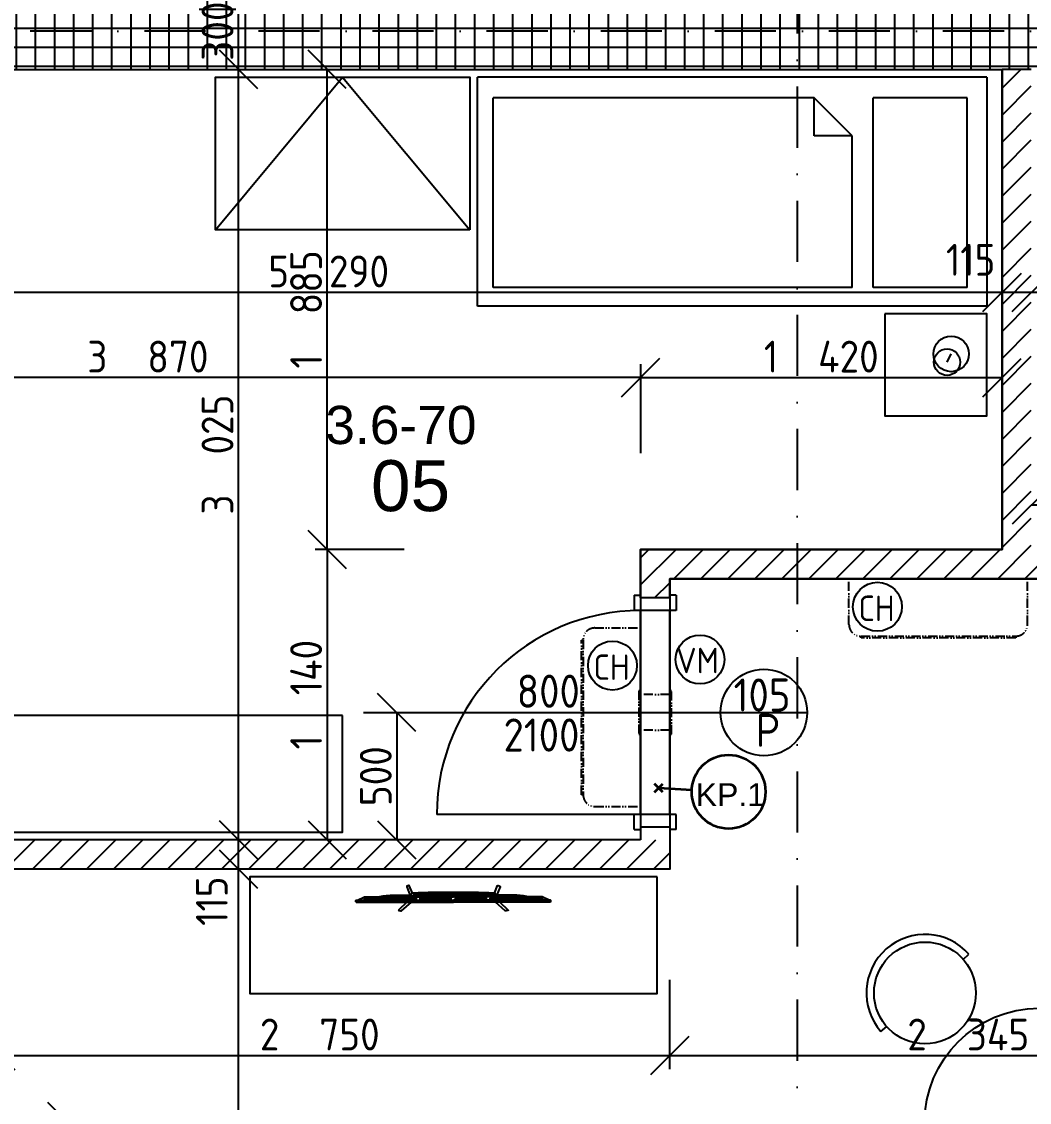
# Model space of a CAD drawing. Extents: x 4511820 to 5180432, y -1526536 to -944957.
# Drawn here: x 5144421 to 5148380, y -1134240 to -1129997 of the extents above; entities that cross this region are included whole.
import ezdxf

# ---------------------------------------------------------------- set-up
doc = ezdxf.new("R2010")
doc.units = 0
doc.header["$MEASUREMENT"] = 0
for name, pattern in [('ACAD_ISO03W100', [30, 12, -18]), ('ACAD_ISO12W100', [22, 12, -3, 0.5, -3, 0.5, -3]), ('BODKOCIARKOVANA_3', [5.6, 3, -1.3, 0, -1.3])]:
    doc.linetypes.add(name, pattern=pattern)
doc.layers.get('0').update_dxf_attribs({"linetype": 'CONTINUOUS'})
doc.layers.get('Defpoints').update_dxf_attribs({"color": 61, "linetype": 'CONTINUOUS'})
for name, color, linetype in [('DVERE', 45, 'CONTINUOUS'), ('KÓTY', 4, 'CONTINUOUS'), ('MÚRY', 1, 'CONTINUOUS'), ('OKNÁ', 143, 'CONTINUOUS'), ('osi', 253, 'CONTINUOUS'), ('Plochy', 41, 'CONTINUOUS'), ('POPIS', 7, 'CONTINUOUS'), ('TENKÁ', 7, 'CONTINUOUS'), ('ZARIADENIE', 47, 'CONTINUOUS'), ('ZZ-chladenie', 133, 'CONTINUOUS'), ('zz-vetr', 52, 'CONTINUOUS'), ('ŠRAFY', 82, 'CONTINUOUS')]:
    doc.layers.add(name, color=color, linetype=linetype)
doc.layers.add('preklady', color=74, linetype='CONTINUOUS', lineweight=35)
doc.styles.add('ARIAL', font='arial.ttf')
doc.styles.add('STYLE1', font='isocp.shx')
doc.dimstyles.new('STANDARD-50', dxfattribs={"dimtxt": 125, "dimasz": 150, "dimexe": 10, "dimexo": 200, "dimgap": 20, "dimtad": 1, "dimdsep": 46, "dimlunit": 6, "dimtxsty": 'STYLE1', "dimblk1": 'OBLIQUE', "dimblk2": 'OBLIQUE', "dimsah": 1, "dimcen": 2.5, "dimse1": 1, "dimse2": 1, "dimadec": 0, "dimazin": 0, "dimtfac": 1, "dimtmove": 1, "dimatfit": 3, "dimldrblk": 'OBLIQUE', "dimfxl": 1, "dimtolj": 1, "dimtzin": 0, "dimarcsym": 0})
pattern_1 = [(45, (515270.5, 303822), (-53.0330086, 53.0330086), [])]

# ---------------------------------------------------------------- blocks, each defined once
blk = doc.blocks.new('Tv06_top_cad-block.com')
at = {"color": 0}
for points in [[(-161.1, -3.4), (-173.3, 26.2, 0.359324), (-175.3, 27.3, 0.097501), (-182.8, 24.2, 0.350578), (-183.5, 22.1), (-171.1, -10.4)], [(161.1, -3.4), (173.3, 26.2, -0.359324), (175.3, 27.3, -0.097501), (182.8, 24.2, -0.350578), (183.5, 22.1), (171.1, -10.4)], [(-381.9, -38.8, -0.13121), (-383.2, -32.7, -0.169032), (-383, -32.3), (-381.8, -31.1, -0.205713), (-381.3, -30.9), (-378.5, -30.9, 0.118206), (-376.2, -30.4), (-351.4, -18.4, -0.105648), (-345.8, -17), (0, -17)], [(-339.3, -21.2), (-339.3, -21.2, 0.099639), (-344.3, -22.2), (-349.2, -24.6, 0.215889), (-350.7, -26.3, 0.476075), (-349.4, -28, 0.244765)], [(-295.5, -17), (-282, -15, -0.02037), (-255.8, -12, -0.012056), (-227.2, -10.7), (-169.3, -10.7)], [(-182.5, -38.8), (-214.4, -69.1, 0.250582), (-215, -71, 0.266718), (-214.3, -71.9, 0.084688)], [(-214.3, -71.9), (-207.3, -73.1, 0.211205), (-203.3, -72.1), (-165.2, -38.8)], [(-181.8, -17), (-178.5, -14, -0.213415), (-177.3, -13.6), (0, -13.6)], [(-172.1, -13.6, -0.072098), (-159.2, -3, -0.121861), (-158.4, -2.8)], [(-170.1, -10.6, -0.053076), (-160.2, -2.9), (-158.4, -2.8)], [(-147.6, -13.6), (-147.6, -7.5, -0.414214), (-147.4, -7.3), (-146.5, -7.3, -0.414214), (-146.3, -7.5), (-146.3, -13.6)], [(-146.8, -28, 0.414214), (-145, -26.2), (-145, -23, 0.414214), (-146.8, -21.2)], [(-143.9, -13.6), (-143.9, -7.5, -0.414214), (-143.7, -7.3), (-142.7, -7.3, -0.414214), (-142.6, -7.5), (-142.6, -13.6)], [(-140.2, -13.6), (-140.2, -7.5, -0.414214), (-140, -7.3), (-139, -7.3, -0.414214), (-138.8, -7.5), (-138.8, -13.6)], [(-136.4, -13.6), (-136.4, -7.5, -0.414214), (-136.3, -7.3), (-135.3, -7.3, -0.414214), (-135.1, -7.5), (-135.1, -13.6)], [(-132.7, -13.6), (-132.7, -7.5, -0.414214), (-132.5, -7.3), (-131.6, -7.3, -0.414214), (-131.4, -7.5), (-131.4, -13.6)], [(-128.8, -28, -0.414214), (-130.6, -26.2), (-130.6, -23, -0.414214), (-128.8, -21.2)], [(-129, -13.6), (-129, -7.5, -0.414214), (-128.8, -7.3), (-127.9, -7.3, -0.414214), (-127.7, -7.5), (-127.7, -13.6)], [(-125.3, -13.6), (-125.3, -7.5, -0.414214), (-125.1, -7.3), (-124.1, -7.3, -0.414214), (-124, -7.5), (-124, -13.6)], [(-121.6, -13.6), (-121.6, -7.5, -0.414214), (-121.4, -7.3), (-120.4, -7.3, -0.414214), (-120.2, -7.5), (-120.2, -13.6)], [(-117.8, -13.6), (-117.8, -7.5, -0.414214), (-117.7, -7.3), (-116.7, -7.3, -0.414214), (-116.5, -7.5), (-116.5, -13.6)], [(-114.1, -13.6), (-114.1, -7.5, -0.414214), (-113.9, -7.3), (-113, -7.3, -0.414214), (-112.8, -7.5), (-112.8, -13.6)], [(-110.4, -13.6), (-110.4, -7.5, -0.414214), (-110.2, -7.3), (-109.3, -7.3, -0.414214), (-109.1, -7.5), (-109.1, -13.6)], [(-106.7, -13.6), (-106.7, -7.5, -0.414214), (-106.5, -7.3), (-105.5, -7.3, -0.414214), (-105.4, -7.5), (-105.4, -13.6)], [(-103, -13.6), (-103, -7.5, -0.414214), (-102.8, -7.3), (-101.8, -7.3, -0.414214), (-101.6, -7.5), (-101.6, -13.6)], [(-99.2, -13.6), (-99.2, -7.5, -0.414214), (-99.1, -7.3), (-98.1, -7.3, -0.414214), (-97.9, -7.5), (-97.9, -13.6)], [(-95.5, -13.6), (-95.5, -7.5, -0.414214), (-95.3, -7.3), (-94.4, -7.3, -0.414214), (-94.2, -7.5), (-94.2, -13.6)], [(-91.8, -13.6), (-91.8, -7.5, -0.414214), (-91.6, -7.3), (-90.7, -7.3, -0.414214), (-90.5, -7.5), (-90.5, -13.6)], [(-88.1, -13.6), (-88.1, -7.5, -0.414214), (-87.9, -7.3), (-86.9, -7.3, -0.414214), (-86.8, -7.5), (-86.8, -13.6)], [(-84.4, -13.6), (-84.4, -7.5, -0.414214), (-84.2, -7.3), (-83.2, -7.3, -0.414214), (-83, -7.5), (-83, -13.6)], [(-80.6, -13.6), (-80.6, -7.5, -0.414214), (-80.5, -7.3), (-79.5, -7.3, -0.414214), (-79.3, -7.5), (-79.3, -13.6)], [(-76.9, -13.6), (-76.9, -7.5, -0.414214), (-76.7, -7.3), (-75.8, -7.3, -0.414214), (-75.6, -7.5), (-75.6, -13.6)], [(-73.2, -13.6), (-73.2, -7.5, -0.414214), (-73, -7.3), (-72.1, -7.3, -0.414214), (-71.9, -7.5), (-71.9, -13.6)], [(-69.5, -13.6), (-69.5, -7.5, -0.414214), (-69.3, -7.3), (-68.3, -7.3, -0.414214), (-68.2, -7.5), (-68.2, -13.6)], [(-65.8, -13.6), (-65.8, -7.5, -0.414214), (-65.6, -7.3), (-64.6, -7.3, -0.414214), (-64.4, -7.5), (-64.4, -13.6)], [(-62, -13.6), (-62, -7.5, -0.414214), (-61.9, -7.3), (-60.9, -7.3, -0.414214), (-60.7, -7.5), (-60.7, -13.6)], [(-58.3, -13.6), (-58.3, -7.5, -0.414214), (-58.1, -7.3), (-57.2, -7.3, -0.414214), (-57, -7.5), (-57, -13.6)], [(-54.6, -13.6), (-54.6, -7.5, -0.414214), (-54.4, -7.3), (-53.5, -7.3, -0.414214), (-53.3, -7.5), (-53.3, -13.6)], [(-50.9, -13.6), (-50.9, -7.5, -0.414214), (-50.7, -7.3), (-49.7, -7.3, -0.414214), (-49.6, -7.5), (-49.6, -13.6)], [(-47.2, -13.6), (-47.2, -7.5, -0.414214), (-47, -7.3), (-46, -7.3, -0.414214), (-45.8, -7.5), (-45.8, -13.6)], [(-43.4, -13.6), (-43.4, -7.5, -0.414214), (-43.3, -7.3), (-42.3, -7.3, -0.414214), (-42.1, -7.5), (-42.1, -13.6)], [(-39.7, -13.6), (-39.7, -7.5, -0.414214), (-39.5, -7.3), (-38.6, -7.3, -0.414214), (-38.4, -7.5), (-38.4, -13.6)], [(-36, -13.6), (-36, -7.5, -0.414214), (-35.8, -7.3), (-34.9, -7.3, -0.414214), (-34.7, -7.5), (-34.7, -13.6)], [(-32.3, -13.6), (-32.3, -7.5, -0.414214), (-32.1, -7.3), (-31.1, -7.3, -0.414214), (-31, -7.5), (-31, -13.6)], [(-28.6, -13.6), (-28.6, -7.5, -0.414214), (-28.4, -7.3), (-27.4, -7.3, -0.414214), (-27.2, -7.5), (-27.2, -13.6)], [(-24.8, -13.6), (-24.8, -7.5, -0.414214), (-24.7, -7.3), (-23.7, -7.3, -0.414214), (-23.5, -7.5), (-23.5, -13.6)], [(-21.1, -13.6), (-21.1, -7.5, -0.414214), (-20.9, -7.3), (-20, -7.3, -0.414214), (-19.8, -7.5), (-19.8, -13.6)], [(-17.4, -13.6), (-17.4, -7.5, -0.414214), (-17.2, -7.3), (-16.3, -7.3, -0.414214), (-16.1, -7.5), (-16.1, -13.6)], [(-13.7, -13.6), (-13.7, -7.5, -0.414214), (-13.5, -7.3), (-12.5, -7.3, -0.414214), (-12.4, -7.5), (-12.4, -13.6)], [(-10, -13.6), (-10, -7.5, -0.414214), (-9.8, -7.3), (-8.8, -7.3, -0.414214), (-8.6, -7.5), (-8.6, -13.6)], [(-10, -28, 0.414214), (-8.2, -26.2), (-8.2, -23, 0.414214), (-10, -21.2)], [(-6.2, -13.6), (-6.2, -7.5, -0.414214), (-6.1, -7.3), (-5.1, -7.3, -0.414214), (-4.9, -7.5), (-4.9, -13.6)], [(-2.5, -13.6), (-2.5, -7.5, -0.414214), (-2.3, -7.3), (-1.4, -7.3, -0.414214), (-1.2, -7.5), (-1.2, -13.6)], [(181.8, -17), (178.5, -14, 0.213415), (177.3, -13.6), (0, -13.6)], [(381.9, -38.8, 0.13121), (383.2, -32.7, 0.169032), (383, -32.3), (381.8, -31.1, 0.205713), (381.3, -30.9), (378.5, -30.9, -0.118206), (376.2, -30.4), (351.4, -18.4, 0.105648), (345.8, -17), (0, -17)], [(2.5, -13.6), (2.5, -7.5, 0.414214), (2.3, -7.3), (1.4, -7.3, 0.414214), (1.2, -7.5), (1.2, -13.6)], [(6.2, -13.6), (6.2, -7.5, 0.414214), (6.1, -7.3), (5.1, -7.3, 0.414214), (4.9, -7.5), (4.9, -13.6)], [(10, -28, -0.414214), (8.2, -26.2), (8.2, -23, -0.414214), (10, -21.2)], [(10, -13.6), (10, -7.5, 0.414214), (9.8, -7.3), (8.8, -7.3, 0.414214), (8.6, -7.5), (8.6, -13.6)], [(13.7, -13.6), (13.7, -7.5, 0.414214), (13.5, -7.3), (12.5, -7.3, 0.414214), (12.4, -7.5), (12.4, -13.6)], [(17.4, -13.6), (17.4, -7.5, 0.414214), (17.2, -7.3), (16.3, -7.3, 0.414214), (16.1, -7.5), (16.1, -13.6)], [(21.1, -13.6), (21.1, -7.5, 0.414214), (20.9, -7.3), (20, -7.3, 0.414214), (19.8, -7.5), (19.8, -13.6)], [(24.8, -13.6), (24.8, -7.5, 0.414214), (24.7, -7.3), (23.7, -7.3, 0.414214), (23.5, -7.5), (23.5, -13.6)], [(28.6, -13.6), (28.6, -7.5, 0.414214), (28.4, -7.3), (27.4, -7.3, 0.414214), (27.2, -7.5), (27.2, -13.6)], [(32.3, -13.6), (32.3, -7.5, 0.414214), (32.1, -7.3), (31.1, -7.3, 0.414214), (31, -7.5), (31, -13.6)], [(36, -13.6), (36, -7.5, 0.414214), (35.8, -7.3), (34.9, -7.3, 0.414214), (34.7, -7.5), (34.7, -13.6)], [(39.7, -13.6), (39.7, -7.5, 0.414214), (39.5, -7.3), (38.6, -7.3, 0.414214), (38.4, -7.5), (38.4, -13.6)], [(43.4, -13.6), (43.4, -7.5, 0.414214), (43.3, -7.3), (42.3, -7.3, 0.414214), (42.1, -7.5), (42.1, -13.6)], [(47.2, -13.6), (47.2, -7.5, 0.414214), (47, -7.3), (46, -7.3, 0.414214), (45.8, -7.5), (45.8, -13.6)], [(50.9, -13.6), (50.9, -7.5, 0.414214), (50.7, -7.3), (49.7, -7.3, 0.414214), (49.6, -7.5), (49.6, -13.6)], [(54.6, -13.6), (54.6, -7.5, 0.414214), (54.4, -7.3), (53.5, -7.3, 0.414214), (53.3, -7.5), (53.3, -13.6)], [(58.3, -13.6), (58.3, -7.5, 0.414214), (58.1, -7.3), (57.2, -7.3, 0.414214), (57, -7.5), (57, -13.6)], [(62, -13.6), (62, -7.5, 0.414214), (61.9, -7.3), (60.9, -7.3, 0.414214), (60.7, -7.5), (60.7, -13.6)], [(65.8, -13.6), (65.8, -7.5, 0.414214), (65.6, -7.3), (64.6, -7.3, 0.414214), (64.4, -7.5), (64.4, -13.6)], [(69.5, -13.6), (69.5, -7.5, 0.414214), (69.3, -7.3), (68.3, -7.3, 0.414214), (68.2, -7.5), (68.2, -13.6)], [(73.2, -13.6), (73.2, -7.5, 0.414214), (73, -7.3), (72.1, -7.3, 0.414214), (71.9, -7.5), (71.9, -13.6)], [(76.9, -13.6), (76.9, -7.5, 0.414214), (76.7, -7.3), (75.8, -7.3, 0.414214), (75.6, -7.5), (75.6, -13.6)], [(80.6, -13.6), (80.6, -7.5, 0.414214), (80.5, -7.3), (79.5, -7.3, 0.414214), (79.3, -7.5), (79.3, -13.6)], [(84.4, -13.6), (84.4, -7.5, 0.414214), (84.2, -7.3), (83.2, -7.3, 0.414214), (83, -7.5), (83, -13.6)], [(88.1, -13.6), (88.1, -7.5, 0.414214), (87.9, -7.3), (86.9, -7.3, 0.414214), (86.8, -7.5), (86.8, -13.6)], [(91.8, -13.6), (91.8, -7.5, 0.414214), (91.6, -7.3), (90.7, -7.3, 0.414214), (90.5, -7.5), (90.5, -13.6)], [(95.5, -13.6), (95.5, -7.5, 0.414214), (95.3, -7.3), (94.4, -7.3, 0.414214), (94.2, -7.5), (94.2, -13.6)], [(99.2, -13.6), (99.2, -7.5, 0.414214), (99.1, -7.3), (98.1, -7.3, 0.414214), (97.9, -7.5), (97.9, -13.6)], [(103, -13.6), (103, -7.5, 0.414214), (102.8, -7.3), (101.8, -7.3, 0.414214), (101.6, -7.5), (101.6, -13.6)], [(106.7, -13.6), (106.7, -7.5, 0.414214), (106.5, -7.3), (105.5, -7.3, 0.414214), (105.4, -7.5), (105.4, -13.6)], [(110.4, -13.6), (110.4, -7.5, 0.414214), (110.2, -7.3), (109.3, -7.3, 0.414214), (109.1, -7.5), (109.1, -13.6)], [(114.1, -13.6), (114.1, -7.5, 0.414214), (113.9, -7.3), (113, -7.3, 0.414214), (112.8, -7.5), (112.8, -13.6)], [(117.8, -13.6), (117.8, -7.5, 0.414214), (117.7, -7.3), (116.7, -7.3, 0.414214), (116.5, -7.5), (116.5, -13.6)], [(121.6, -13.6), (121.6, -7.5, 0.414214), (121.4, -7.3), (120.4, -7.3, 0.414214), (120.2, -7.5), (120.2, -13.6)], [(125.3, -13.6), (125.3, -7.5, 0.414214), (125.1, -7.3), (124.1, -7.3, 0.414214), (124, -7.5), (124, -13.6)], [(129, -13.6), (129, -7.5, 0.414214), (128.8, -7.3), (127.9, -7.3, 0.414214), (127.7, -7.5), (127.7, -13.6)], [(128.8, -28, 0.414214), (130.6, -26.2), (130.6, -23, 0.414214), (128.8, -21.2)], [(132.7, -13.6), (132.7, -7.5, 0.414214), (132.5, -7.3), (131.6, -7.3, 0.414214), (131.4, -7.5), (131.4, -13.6)], [(136.4, -13.6), (136.4, -7.5, 0.414214), (136.3, -7.3), (135.3, -7.3, 0.414214), (135.1, -7.5), (135.1, -13.6)], [(140.2, -13.6), (140.2, -7.5, 0.414214), (140, -7.3), (139, -7.3, 0.414214), (138.8, -7.5), (138.8, -13.6)], [(143.9, -13.6), (143.9, -7.5, 0.414214), (143.7, -7.3), (142.7, -7.3, 0.414214), (142.6, -7.5), (142.6, -13.6)], [(146.8, -28, -0.414214), (145, -26.2), (145, -23, -0.414214), (146.8, -21.2)], [(147.6, -13.6), (147.6, -7.5, 0.414214), (147.4, -7.3), (146.5, -7.3, 0.414214), (146.3, -7.5), (146.3, -13.6)], [(172.1, -13.6, 0.072098), (159.2, -3, 0.121861), (158.4, -2.8)], [(170.1, -10.6, 0.053076), (160.2, -2.9), (158.4, -2.8)], [(214.3, -71.9), (207.3, -73.1, -0.211205), (203.3, -72.1), (165.2, -38.8)], [(295.5, -17), (282, -15, 0.02037), (255.8, -12, 0.012056), (227.2, -10.7), (169.3, -10.7)], [(182.5, -38.8), (214.4, -69.1, -0.250582), (215, -71, -0.266718), (214.3, -71.9, -0.084688)], [(339.3, -21.2), (339.3, -21.2, -0.099639), (344.3, -22.2), (349.2, -24.6, -0.215889), (350.7, -26.3, -0.476075), (349.4, -28, -0.244765)]]:
    blk.add_lwpolyline(points, format="xyb", dxfattribs=at)
for points in [[(-381.9, -38.8), (0, -38.8)], [(-378.5, -30.9), (0, -30.9)], [(-349.4, -28), (-146.8, -28)], [(-339.3, -21.2), (-146.8, -21.2)], [(-158.6, -6.5), (0, -6.5)], [(-128.8, -21.2), (-10, -21.2)], [(-128.8, -28), (-10, -28)], [(158.6, -6.5), (0, -6.5)], [(378.5, -30.9), (0, -30.9)], [(381.9, -38.8), (0, -38.8)], [(128.8, -21.2), (10, -21.2)], [(128.8, -28), (10, -28)], [(339.3, -21.2), (146.8, -21.2)], [(349.4, -28), (146.8, -28)]]:
    blk.add_lwpolyline(points, dxfattribs=at)
for centre, radius, start, end in [((0, -4564), 4564, 90, 91.9893), ((0, -4564), 4564, 88.0107, 90), ((-170.5, -10.1), 0.6, 200.9784, 314.0295), ((170.5, -10.1), 0.6, 225.9705, 339.0216)]:
    blk.add_arc(centre, radius, start, end, dxfattribs=at)
blk = doc.blocks.new('TV')
at = {"layer": 'ZARIADENIE', "color": 8}
blk.add_blockref('Tv06_top_cad-block.com', (4448198.7, -1316337.8), dxfattribs=at)
blk = doc.blocks.new('JEDNOPOSTEL')
at = {"layer": 'ZARIADENIE', "ltscale": 0.25}
for p, q in [((4449069, -1322230.2), (4447069, -1322230.2)), ((4447069, -1323130.2), (4447069, -1322230.2)), ((4449069, -1322230.2), (4449069, -1323130.2)), ((4449069, -1323130.2), (4447069, -1323130.2)), ((4448913, -1323349.6), (4448929.1, -1323317.4))]:
    blk.add_line(p, q, dxfattribs=at)
at = {"layer": 'ZARIADENIE', "color": 76, "ltscale": 0.25}
for p, q in [((4448390.6, -1322311.3), (4447130.6, -1322311.3)), ((4447130.6, -1323056.9), (4447130.6, -1322311.3)), ((4448540.6, -1322461.3), (4448390.6, -1322311.3)), ((4448390.6, -1322461.3), (4448390.6, -1322311.3)), ((4448992.6, -1322311.3), (4448623.3, -1322311.3)), ((4448623.3, -1323056.9), (4448623.3, -1322311.3)), ((4448992.6, -1323056.9), (4448992.6, -1322311.3)), ((4448540.6, -1322461.3), (4448390.6, -1322461.3)), ((4448540.6, -1323056.9), (4448540.6, -1322461.3)), ((4448540.6, -1323056.9), (4447130.6, -1323056.9)), ((4448992.6, -1323056.9), (4448623.3, -1323056.9))]:
    blk.add_line(p, q, dxfattribs=at)
at = {"layer": 'ZARIADENIE'}
blk.add_lwpolyline([(4448669, -1323160.2), (4448669, -1323560.2), (4449069, -1323560.2), (4449069, -1323160.2)], close=True, dxfattribs=at)
at = {"layer": 'ZARIADENIE', "ltscale": 0.25}
for centre, radius in [((4448929.1, -1323317.4), 69.7), ((4448913, -1323349.6), 51.9)]:
    blk.add_circle(centre, radius, dxfattribs=at)
blk = doc.blocks.new('SKRINA')
at = {"layer": 'ZARIADENIE'}
for p, q in [((4449069, -1324645.2), (4448469, -1324145.2)), ((4448469, -1325145.2), (4449069, -1324645.2))]:
    blk.add_line(p, q, dxfattribs=at)
blk.add_lwpolyline([(4448469, -1324145.2), (4448469, -1325145.2), (4449069, -1325145.2), (4449069, -1324145.2)], close=True, dxfattribs=at)
blk = doc.blocks.new('stol kruh')
at = {"layer": 'ZARIADENIE', "ltscale": 0.25}
for p, q in [((4441014, -1342243.9), (4441036.5, -1342224.1)), ((4441690.1, -1342287.3), (4441670.3, -1342264.8)), ((4440690.9, -1342527.6), (4440713.4, -1342507.8)), ((4441974.3, -1342610), (4441954.5, -1342587.5)), ((4440650.1, -1343161.8), (4440670, -1343184.3)), ((4441910.8, -1343263.8), (4441933.3, -1343244)), ((4440934.3, -1343484.5), (4440954.1, -1343507)), ((4441588.1, -1343548), (4441610.6, -1343528.2))]:
    blk.add_line(p, q, dxfattribs=at)
for centre, radius in [((4440863.7, -1342375.8), 200), ((4441822.3, -1342437.4), 200), ((4441312.2, -1342885.9), 450), ((4440802.1, -1343334.4), 200), ((4441760.7, -1343396), 200)]:
    blk.add_circle(centre, radius, dxfattribs=at)
for centre, start, end in [((4440863.7, -1342375.8), 41.2828, 221.2828), ((4441822.3, -1342437.4), 311.3675, 131.3675), ((4440802.1, -1343334.4), 131.3675, 311.3675), ((4441760.7, -1343396), 221.3675, 41.3675)]:
    blk.add_arc(centre, 230, start, end, dxfattribs=at)
blk = doc.blocks.new('_OBLIQUE')
at = {"color": 0, "linetype": 'ByBlock'}
blk.add_line((-0.5, -0.5), (0.5, 0.5), dxfattribs=at)
blk = doc.blocks.new('*D18061')
at = {"layer": 'Defpoints', "color": 0}
for p in [(5144426, -1133324.2), (5145273.5, -1133324.2), (5144426, -1136304.2)]:
    blk.add_point(p, dxfattribs=at)
at = {"layer": 'KÓTY', "color": 0, "lineweight": -2}
blk.add_line((5145273.5, -1136304.2), (5145273.5, -1133324.2), dxfattribs=at)
at = {"layer": 'KÓTY', "color": 0, "linetype": 'ByBlock', "lineweight": -2, "xscale": 150, "yscale": 150, "zscale": 150}
for p, rotation in [((5145273.5, -1133324.2), 90), ((5145273.5, -1136304.2), 270)]:
    blk.add_blockref('_OBLIQUE', p, dxfattribs=dict(at, rotation=rotation))
at = {"layer": 'KÓTY', "color": 0, "insert": (5145191, -1134814.2), "char_height": 125, "attachment_point": 5, "rotation": 90, "style": 'STYLE1'}
blk.add_mtext('\\A1;2ﾠ980', dxfattribs=at)
blk = doc.blocks.new('*D18062')
at = {"layer": 'Defpoints', "color": 0}
for p in [(5145273.5, -1133209.2), (5145273.5, -1133209.2), (5144426, -1133324.2)]:
    blk.add_point(p, dxfattribs=at)
at = {"layer": 'KÓTY', "color": 0, "lineweight": -2}
blk.add_line((5145273.5, -1133324.2), (5145273.5, -1133209.2), dxfattribs=at)
at = {"layer": 'KÓTY', "color": 0, "linetype": 'ByBlock', "lineweight": -2, "xscale": 150, "yscale": 150, "zscale": 150}
for p, rotation in [((5145273.5, -1133209.2), 90), ((5145273.5, -1133324.2), 270)]:
    blk.add_blockref('_OBLIQUE', p, dxfattribs=dict(at, rotation=rotation))
at = {"layer": 'KÓTY', "color": 0, "insert": (5145168.5, -1133450), "char_height": 125, "attachment_point": 5, "rotation": 90, "style": 'STYLE1'}
blk.add_mtext('\\A1;115', dxfattribs=at)
blk = doc.blocks.new('*D18063')
at = {"layer": 'Defpoints', "color": 0}
for p in [(5145273.5, -1130184.2), (5145273.5, -1130184.2), (5145273.5, -1133209.2)]:
    blk.add_point(p, dxfattribs=at)
at = {"layer": 'KÓTY', "color": 0, "lineweight": -2}
blk.add_line((5145273.5, -1133209.2), (5145273.5, -1130184.2), dxfattribs=at)
at = {"layer": 'KÓTY', "color": 0, "linetype": 'ByBlock', "lineweight": -2, "xscale": 150, "yscale": 150, "zscale": 150}
for p, rotation in [((5145273.5, -1130184.2), 90), ((5145273.5, -1133209.2), 270)]:
    blk.add_blockref('_OBLIQUE', p, dxfattribs=dict(at, rotation=rotation))
at = {"layer": 'KÓTY', "color": 0, "insert": (5145191, -1131696.7), "char_height": 125, "attachment_point": 5, "rotation": 90, "style": 'STYLE1'}
blk.add_mtext('\\A1;3ﾠ025', dxfattribs=at)
blk = doc.blocks.new('*D18064')
at = {"layer": 'Defpoints', "color": 0}
for p in [(5145273.5, -1129884.2), (5145273.5, -1129884.2), (5145273.5, -1130184.2)]:
    blk.add_point(p, dxfattribs=at)
at = {"layer": 'KÓTY', "color": 0, "lineweight": -2}
blk.add_line((5145273.5, -1130184.2), (5145273.5, -1129884.2), dxfattribs=at)
at = {"layer": 'KÓTY', "color": 0, "linetype": 'ByBlock', "lineweight": -2, "xscale": 150, "yscale": 150, "zscale": 150}
for p, rotation in [((5145273.5, -1129884.2), 90), ((5145273.5, -1130184.2), 270)]:
    blk.add_blockref('_OBLIQUE', p, dxfattribs=dict(at, rotation=rotation))
at = {"layer": 'KÓTY', "color": 0, "insert": (5145191, -1130034.2), "char_height": 125, "attachment_point": 5, "rotation": 90, "style": 'STYLE1'}
blk.add_mtext('\\A1;300', dxfattribs=at)
blk = doc.blocks.new('*D18251')
at = {"layer": 'Defpoints', "color": 0}
for p in [(5148387.5, -1130184.2), (5150637.5, -1130300.5), (5148387.5, -1131060)]:
    blk.add_point(p, dxfattribs=at)
at = {"layer": 'KÓTY', "color": 0, "lineweight": -2}
blk.add_line((5150637.5, -1131060), (5148387.5, -1131060), dxfattribs=at)
at = {"layer": 'KÓTY', "color": 0, "linetype": 'ByBlock', "lineweight": -2, "xscale": 150, "yscale": 150, "zscale": 150, "rotation": 180}
blk.add_blockref('_OBLIQUE', (5148387.5, -1131060), dxfattribs=at)
at = {"layer": 'KÓTY', "color": 0, "linetype": 'ByBlock', "lineweight": -2, "xscale": 150, "yscale": 150, "zscale": 150}
blk.add_blockref('_OBLIQUE', (5150637.5, -1131060), dxfattribs=at)
at = {"layer": 'KÓTY', "color": 0, "insert": (5149512.5, -1130977.5), "char_height": 125, "attachment_point": 5, "style": 'STYLE1'}
blk.add_mtext('\\A1;2ﾠ250', dxfattribs=at)
blk = doc.blocks.new('*D18252')
at = {"layer": 'Defpoints', "color": 0}
for p in [(5148272.5, -1130184.2), (5148387.5, -1130184.2), (5148272.5, -1131060)]:
    blk.add_point(p, dxfattribs=at)
at = {"layer": 'KÓTY', "color": 0, "lineweight": -2}
blk.add_line((5148387.5, -1131060), (5148272.5, -1131060), dxfattribs=at)
at = {"layer": 'KÓTY', "color": 0, "linetype": 'ByBlock', "lineweight": -2, "xscale": 150, "yscale": 150, "zscale": 150, "rotation": 180}
blk.add_blockref('_OBLIQUE', (5148272.5, -1131060), dxfattribs=at)
at = {"layer": 'KÓTY', "color": 0, "linetype": 'ByBlock', "lineweight": -2, "xscale": 150, "yscale": 150, "zscale": 150}
blk.add_blockref('_OBLIQUE', (5148387.5, -1131060), dxfattribs=at)
at = {"layer": 'KÓTY', "color": 0, "insert": (5148149.5, -1130932), "char_height": 125, "attachment_point": 5, "style": 'STYLE1'}
blk.add_mtext('\\A1;115', dxfattribs=at)
blk = doc.blocks.new('*D18253')
at = {"layer": 'Defpoints', "color": 0}
for p in [(5148272.5, -1130184.2), (5142982.5, -1130554.2), (5142982.5, -1131060)]:
    blk.add_point(p, dxfattribs=at)
at = {"layer": 'KÓTY', "color": 0, "lineweight": -2}
blk.add_line((5148272.5, -1131060), (5142982.5, -1131060), dxfattribs=at)
at = {"layer": 'KÓTY', "color": 0, "linetype": 'ByBlock', "lineweight": -2, "xscale": 150, "yscale": 150, "zscale": 150, "rotation": 180}
blk.add_blockref('_OBLIQUE', (5142982.5, -1131060), dxfattribs=at)
at = {"layer": 'KÓTY', "color": 0, "linetype": 'ByBlock', "lineweight": -2, "xscale": 150, "yscale": 150, "zscale": 150}
blk.add_blockref('_OBLIQUE', (5148272.5, -1131060), dxfattribs=at)
at = {"layer": 'KÓTY', "color": 0, "insert": (5145627.5, -1130977.5), "char_height": 125, "attachment_point": 5, "style": 'STYLE1'}
blk.add_mtext('\\A1;5ﾠ290', dxfattribs=at)
blk = doc.blocks.new('*D18258')
at = {"layer": 'Defpoints', "color": 0}
for p in [(5148387.5, -1131776.5), (5149317.5, -1131776.5), (5148387.5, -1131895)]:
    blk.add_point(p, dxfattribs=at)
at = {"layer": 'KÓTY', "color": 0, "lineweight": -2}
blk.add_line((5149317.5, -1131895), (5148387.5, -1131895), dxfattribs=at)
at = {"layer": 'KÓTY', "color": 0, "linetype": 'ByBlock', "lineweight": -2, "xscale": 150, "yscale": 150, "zscale": 150, "rotation": 180}
blk.add_blockref('_OBLIQUE', (5148387.5, -1131895), dxfattribs=at)
at = {"layer": 'KÓTY', "color": 0, "linetype": 'ByBlock', "lineweight": -2, "xscale": 150, "yscale": 150, "zscale": 150}
blk.add_blockref('_OBLIQUE', (5149317.5, -1131895), dxfattribs=at)
at = {"layer": 'KÓTY', "color": 0, "insert": (5148922.5, -1131805), "char_height": 125, "attachment_point": 5, "style": 'STYLE1'}
blk.add_mtext('\\A1;930', dxfattribs=at)
blk = doc.blocks.new('*D18274')
at = {"layer": 'Defpoints', "color": 0}
for p in [(5147507.2, -1132709.2), (5145764.5, -1133209.2), (5145895, -1133209.2)]:
    blk.add_point(p, dxfattribs=at)
at = {"layer": 'KÓTY', "color": 0, "lineweight": -2}
blk.add_line((5145895, -1132709.2), (5145895, -1133209.2), dxfattribs=at)
at = {"layer": 'KÓTY', "color": 0, "linetype": 'ByBlock', "lineweight": -2, "xscale": 150, "yscale": 150, "zscale": 150}
for p, rotation in [((5145895, -1132709.2), 90), ((5145895, -1133209.2), 270)]:
    blk.add_blockref('_OBLIQUE', p, dxfattribs=dict(at, rotation=rotation))
at = {"layer": 'KÓTY', "color": 0, "insert": (5145812.5, -1132959.2), "char_height": 125, "attachment_point": 5, "rotation": 90, "style": 'STYLE1'}
blk.add_mtext('\\A1;500', dxfattribs=at)
blk = doc.blocks.new('*D18286')
at = {"layer": 'Defpoints', "color": 0}
for p in [(5148387.5, -1130184.2), (5146852.5, -1132069.2), (5148765.5, -1132069.2)]:
    blk.add_point(p, dxfattribs=at)
at = {"layer": 'KÓTY', "color": 0, "lineweight": -2}
blk.add_line((5148765.5, -1130184.2), (5148765.5, -1132069.2), dxfattribs=at)
at = {"layer": 'KÓTY', "color": 0, "linetype": 'ByBlock', "lineweight": -2, "xscale": 150, "yscale": 150, "zscale": 150}
for p, rotation in [((5148765.5, -1130184.2), 90), ((5148765.5, -1132069.2), 270)]:
    blk.add_blockref('_OBLIQUE', p, dxfattribs=dict(at, rotation=rotation))
at = {"layer": 'KÓTY', "color": 0, "insert": (5148661, -1131416.5), "char_height": 125, "attachment_point": 5, "rotation": 90, "style": 'STYLE1'}
blk.add_mtext('\\A1;1ﾠ885', dxfattribs=at)
blk = doc.blocks.new('*D18287')
at = {"layer": 'Defpoints', "color": 0}
for p in [(5147562.5, -1132069.2), (5147927.5, -1132184.2), (5148765.5, -1132184.2)]:
    blk.add_point(p, dxfattribs=at)
at = {"layer": 'KÓTY', "color": 0, "lineweight": -2}
blk.add_line((5148765.5, -1132069.2), (5148765.5, -1132184.2), dxfattribs=at)
at = {"layer": 'KÓTY', "color": 0, "linetype": 'ByBlock', "lineweight": -2, "xscale": 150, "yscale": 150, "zscale": 150}
for p, rotation in [((5148765.5, -1132069.2), 90), ((5148765.5, -1132184.2), 270)]:
    blk.add_blockref('_OBLIQUE', p, dxfattribs=dict(at, rotation=rotation))
at = {"layer": 'KÓTY', "color": 0, "insert": (5148657.5, -1132293), "char_height": 125, "attachment_point": 5, "rotation": 90, "style": 'STYLE1'}
blk.add_mtext('\\A1;115', dxfattribs=at)
blk = doc.blocks.new('chlad2')
at = {"layer": 'ZZ-chladenie', "linetype": 'ACAD_ISO12W100', "ltscale": 3}
for p, q in [((5102412.5, -1105747.3), (5102592.5, -1105747.3)), ((5102412.5, -1106448.4), (5102592.5, -1106448.4))]:
    blk.add_line(p, q, dxfattribs=at)
blk.add_lwpolyline([(5102367.5, -1106402), (5102360.8, -1106402), (5102360.8, -1105794.8), (5102367.5, -1105794.8)], close=True, dxfattribs=at)
for centre, start, end in [((5102412.5, -1105792.3), 90, 180), ((5102412.5, -1106403.4), 180, 270)]:
    blk.add_arc(centre, 45, start, end, dxfattribs=at)
blk = doc.blocks.new('*D22003')
at = {"layer": 'Defpoints', "color": 0}
for p in [(5144217.5, -1133324.2), (5146967.5, -1133324.2), (5146967.5, -1134056)]:
    blk.add_point(p, dxfattribs=at)
at = {"layer": 'KÓTY', "color": 0, "lineweight": -2}
blk.add_line((5144217.5, -1134056), (5146967.5, -1134056), dxfattribs=at)
at = {"layer": 'KÓTY', "color": 0, "linetype": 'ByBlock', "lineweight": -2, "xscale": 150, "yscale": 150, "zscale": 150, "rotation": 180}
blk.add_blockref('_OBLIQUE', (5144217.5, -1134056), dxfattribs=at)
at = {"layer": 'KÓTY', "color": 0, "linetype": 'ByBlock', "lineweight": -2, "xscale": 150, "yscale": 150, "zscale": 150}
blk.add_blockref('_OBLIQUE', (5146967.5, -1134056), dxfattribs=at)
at = {"layer": 'KÓTY', "color": 0, "insert": (5145592.5, -1133973.5), "char_height": 125, "attachment_point": 5, "style": 'STYLE1'}
blk.add_mtext('\\A1;2ﾠ750', dxfattribs=at)
blk = doc.blocks.new('*D22004')
at = {"layer": 'Defpoints', "color": 0}
for p in [(5146967.5, -1133324.2), (5149312.5, -1133324.2), (5149312.5, -1134056)]:
    blk.add_point(p, dxfattribs=at)
at = {"layer": 'KÓTY', "color": 0, "lineweight": -2}
blk.add_line((5146967.5, -1134056), (5149312.5, -1134056), dxfattribs=at)
at = {"layer": 'KÓTY', "color": 0, "linetype": 'ByBlock', "lineweight": -2, "xscale": 150, "yscale": 150, "zscale": 150, "rotation": 180}
blk.add_blockref('_OBLIQUE', (5146967.5, -1134056), dxfattribs=at)
at = {"layer": 'KÓTY', "color": 0, "linetype": 'ByBlock', "lineweight": -2, "xscale": 150, "yscale": 150, "zscale": 150}
blk.add_blockref('_OBLIQUE', (5149312.5, -1134056), dxfattribs=at)
at = {"layer": 'KÓTY', "color": 0, "insert": (5148140, -1133973.5), "char_height": 125, "attachment_point": 5, "style": 'STYLE1'}
blk.add_mtext('\\A1;2ﾠ345', dxfattribs=at)
blk = doc.blocks.new('*D22011')
at = {"layer": 'Defpoints', "color": 0}
for p in [(5148272.5, -1131394.5), (5146852.5, -1132069.2), (5148272.5, -1132069.2)]:
    blk.add_point(p, dxfattribs=at)
at = {"layer": 'KÓTY', "color": 0, "lineweight": -2}
blk.add_line((5146852.5, -1131394.5), (5148272.5, -1131394.5), dxfattribs=at)
at = {"layer": 'KÓTY', "color": 0, "linetype": 'ByBlock', "lineweight": -2, "xscale": 150, "yscale": 150, "zscale": 150, "rotation": 180}
blk.add_blockref('_OBLIQUE', (5146852.5, -1131394.5), dxfattribs=at)
at = {"layer": 'KÓTY', "color": 0, "linetype": 'ByBlock', "lineweight": -2, "xscale": 150, "yscale": 150, "zscale": 150}
blk.add_blockref('_OBLIQUE', (5148272.5, -1131394.5), dxfattribs=at)
at = {"layer": 'KÓTY', "color": 0, "insert": (5147562.5, -1131312), "char_height": 125, "attachment_point": 5, "style": 'STYLE1'}
blk.add_mtext('\\A1;1ﾠ420', dxfattribs=at)
blk = doc.blocks.new('*D22012')
at = {"layer": 'Defpoints', "color": 0}
for p in [(5142982.5, -1131394.5), (5146852.5, -1132069.2), (5142982.5, -1133209.2)]:
    blk.add_point(p, dxfattribs=at)
at = {"layer": 'KÓTY', "color": 0, "lineweight": -2}
blk.add_line((5146852.5, -1131394.5), (5142982.5, -1131394.5), dxfattribs=at)
at = {"layer": 'KÓTY', "color": 0, "linetype": 'ByBlock', "lineweight": -2, "xscale": 150, "yscale": 150, "zscale": 150, "rotation": 180}
blk.add_blockref('_OBLIQUE', (5142982.5, -1131394.5), dxfattribs=at)
at = {"layer": 'KÓTY', "color": 0, "linetype": 'ByBlock', "lineweight": -2, "xscale": 150, "yscale": 150, "zscale": 150}
blk.add_blockref('_OBLIQUE', (5146852.5, -1131394.5), dxfattribs=at)
at = {"layer": 'KÓTY', "color": 0, "insert": (5144917.5, -1131312), "char_height": 125, "attachment_point": 5, "style": 'STYLE1'}
blk.add_mtext('\\A1;3ﾠ870', dxfattribs=at)
blk = doc.blocks.new('*D22013')
at = {"layer": 'Defpoints', "color": 0}
for p in [(5146852.5, -1132069.2), (5145621.5, -1133209.2), (5146852.5, -1133209.2)]:
    blk.add_point(p, dxfattribs=at)
at = {"layer": 'KÓTY', "color": 0, "lineweight": -2}
blk.add_line((5145621.5, -1132069.2), (5145621.5, -1133209.2), dxfattribs=at)
at = {"layer": 'KÓTY', "color": 0, "linetype": 'ByBlock', "lineweight": -2, "xscale": 150, "yscale": 150, "zscale": 150}
for p, rotation in [((5145621.5, -1132069.2), 90), ((5145621.5, -1133209.2), 270)]:
    blk.add_blockref('_OBLIQUE', p, dxfattribs=dict(at, rotation=rotation))
at = {"layer": 'KÓTY', "color": 0, "insert": (5145539, -1132639.2), "char_height": 125, "attachment_point": 5, "rotation": 90, "style": 'STYLE1'}
blk.add_mtext('\\A1;1ﾠ140', dxfattribs=at)
blk = doc.blocks.new('*D22014')
at = {"layer": 'Defpoints', "color": 0}
for p in [(5145621.5, -1130184.2), (5145627.5, -1130184.2), (5145621.5, -1132069.2)]:
    blk.add_point(p, dxfattribs=at)
at = {"layer": 'KÓTY', "color": 0, "lineweight": -2}
blk.add_line((5145621.5, -1132069.2), (5145621.5, -1130184.2), dxfattribs=at)
at = {"layer": 'KÓTY', "color": 0, "linetype": 'ByBlock', "lineweight": -2, "xscale": 150, "yscale": 150, "zscale": 150}
for p, rotation in [((5145621.5, -1130184.2), 90), ((5145621.5, -1132069.2), 270)]:
    blk.add_blockref('_OBLIQUE', p, dxfattribs=dict(at, rotation=rotation))
at = {"layer": 'KÓTY', "color": 0, "insert": (5145539, -1131126.7), "char_height": 125, "attachment_point": 5, "rotation": 90, "style": 'STYLE1'}
blk.add_mtext('\\A1;1ﾠ885', dxfattribs=at)

msp = doc.modelspace()

# ---------------------------------------------------------------- hatches: boundary and pattern name
at = {"layer": 'ŠRAFY', "ltscale": 0.25}
h = msp.add_hatch(dxfattribs=at)
h.set_pattern_fill('ANSI37', color=256, scale=600, angle=45)
h.set_pattern_definition([(90, (-3307273.674, 668852.734), (-75, 1e-14), []), (180, (-3307273.674, 668852.734), (-1e-14, -75), [])])
h.paths.add_polyline_path([(5142982.5, -1130184.191), (5148272.5, -1130184.191), (5148387.5, -1130184.191), (5150612.5, -1130184.191), (5150637.5, -1130184.191), (5150752.5, -1130184.191), (5151752.5, -1130184.191), (5151867.5, -1130184.191), (5152437.5, -1130184.191), (5152467.5, -1130184.191), (5155902.5, -1130184.191), (5155902.5, -1129884.191), (5152117.5, -1129884.191), (5152087.5, -1129884.191), (5151517.5, -1129884.191), (5151402.5, -1129884.191), (5149177.5, -1129884.191), (5149152.5, -1129884.191), (5149037.5, -1129884.191), (5147287.5, -1129884.191), (5147172.5, -1129884.191), (5146572.5, -1129884.191), (5145972.5, -1129884.191), (5145372.5, -1129884.191), (5144217.5, -1129884.191), (5144042.5, -1129884.191), (5142982.5, -1129884.191)])
h = msp.add_hatch(dxfattribs=at)
h.set_pattern_fill('ANSI31', color=256, scale=600, style=0)
h.set_pattern_definition(pattern_1)
h.paths.add_polyline_path([(5146852.5, -1132259.191), (5146967.5, -1132259.191), (5146967.5, -1132249.191), (5146967.5, -1132184.191), (5148877.5, -1132184.191), (5148887.5, -1132184.191), (5148887.5, -1132069.191), (5148877.5, -1132069.191), (5148412.5, -1132069.191), (5148387.5, -1132069.191), (5148387.5, -1130299.191), (5148387.5, -1130184.191), (5148272.5, -1130184.191), (5148272.5, -1132069.191), (5146852.5, -1132069.191), (5146852.5, -1132249.191)])
h = msp.add_hatch(dxfattribs=at)
h.set_pattern_fill('ANSI31', color=256, scale=600, style=0)
h.set_pattern_definition(pattern_1)
h.paths.add_polyline_path([(5144217.5, -1133324.191), (5144217.5, -1133209.191), (5146967.5, -1133209.191), (5146967.5, -1133324.191)])

# ---------------------------------------------------------------- linework, layer by layer
at = {"layer": 'DVERE', "ltscale": 0.25}
for p, q in [((5146827.5, -1132249.191), (5146827.5, -1132309.191)), ((5146827.5, -1132249.191), (5146852.5, -1132249.191)), ((5146992.5, -1132249.191), (5146967.5, -1132249.191)), ((5146992.5, -1132249.191), (5146992.5, -1132309.191)), ((5146992.5, -1132309.191), (5146827.5, -1132309.191)), ((5146852.5, -1133109.191), (5146852.5, -1132309.191)), ((5146967.5, -1133109.191), (5146967.5, -1132309.191)), ((5145764.5, -1132709.191), (5147167.156, -1132709.191)), ((5147167.156, -1132709.191), (5147507.156, -1132709.191)), ((5146852.5, -1133109.191), (5146052.5, -1133109.191)), ((5146827.5, -1133169.191), (5146827.5, -1133109.191)), ((5146992.5, -1133109.191), (5146827.5, -1133109.191)), ((5146992.5, -1133169.191), (5146992.5, -1133109.191)), ((5146827.5, -1133169.191), (5146852.5, -1133169.191)), ((5146992.5, -1133169.191), (5146967.5, -1133169.191))]:
    msp.add_line(p, q, dxfattribs=at)
msp.add_circle((5147337.156, -1132709.191), 170, dxfattribs=at)
msp.add_arc((5146852.5, -1133109.191), 800, 90, 180, dxfattribs=at)
at = {"layer": 'KÓTY'}
for p, q in [((5146852.5, -1131341.097), (5146852.5, -1131691.097)), ((5145924.403, -1132069.191), (5145574.403, -1132069.191))]:
    msp.add_line(p, q, dxfattribs=at)
at = {"layer": 'KÓTY', "ltscale": 25}
msp.add_line((5146967.5, -1134109.403), (5146967.5, -1133759.403), dxfattribs=at)
at = {"layer": 'MÚRY'}
for p, q in [((5142982.5, -1130184.191), (5148272.5, -1130184.191)), ((5146852.5, -1133209.191), (5144217.5, -1133209.191)), ((5146967.5, -1133209.191), (5146967.5, -1133324.191)), ((5146967.5, -1133324.191), (5144217.5, -1133324.191))]:
    msp.add_line(p, q, dxfattribs=at)
at = {"layer": 'MÚRY', "ltscale": 0.25}
for p, q in [((5148272.5, -1132069.191), (5148272.5, -1130184.191)), ((5146852.5, -1132069.191), (5148272.5, -1132069.191)), ((5146852.5, -1132259.191), (5146852.5, -1132069.191)), ((5146967.5, -1132184.191), (5148967.5, -1132184.191)), ((5146967.5, -1132259.191), (5146967.5, -1132184.191)), ((5146967.5, -1132259.191), (5146852.5, -1132259.191)), ((5146852.5, -1133159.191), (5146852.5, -1133209.191)), ((5146967.5, -1133159.191), (5146852.5, -1133159.191)), ((5146967.5, -1133159.191), (5146967.5, -1133209.191))]:
    msp.add_line(p, q, dxfattribs=at)
at = {"layer": 'OKNÁ', "linetype": 'ACAD_ISO03W100', "ltscale": 10}
msp.add_line((5144098.358, -1133815.049), (5144678.185, -1134394.877), dxfattribs=at)
at = {"layer": 'osi', "linetype": 'BODKOCIARKOVANA_3', "ltscale": 80}
for p, q in [((5147467.5, -1109191.097), (5147467.5, -1141119)), ((5157242.5, -1130034.191), (5093572.5, -1130034.191))]:
    msp.add_line(p, q, dxfattribs=at)
at = {"layer": 'Plochy'}
for points in [[(5146852.5, -1133209.191), (5142982.5, -1133209.191), (5142982.5, -1130184.191), (5148272.5, -1130184.191), (5148272.5, -1132069.191), (5146852.5, -1132069.191)], [(5150062.5, -1133324.191), (5149312.5, -1133324.191), (5149312.5, -1132184.191), (5146967.5, -1132184.191), (5146967.5, -1133324.191), (5144217.5, -1133324.191), (5144217.5, -1136304.191), (5150062.5, -1136304.191)]]:
    msp.add_lwpolyline(points, close=True, dxfattribs=at)
at = {"layer": 'preklady'}
for p, q in [((5146906.883, -1133022.117), (5146940.117, -1132988.883)), ((5146940.118, -1133022.118), (5146906.884, -1132988.884)), ((5146923.501, -1133005.501), (5147053.715, -1133012.603))]:
    msp.add_line(p, q, dxfattribs=at)
at = {"layer": 'preklady', "ltscale": 0.25}
msp.add_circle((5147198.5, -1133020.5), 145, dxfattribs=at)
at = {"layer": 'TENKÁ'}
msp.add_line((5148387.5, -1130184.191), (5148272.5, -1130184.191), dxfattribs=at)
at = {"layer": 'ZARIADENIE', "color": 45, "ltscale": 0.25}
for points in [[(5145682.5, -1132721.424), (5144082.5, -1132721.424), (5144082.5, -1133179.191), (5145682.5, -1133179.191)], [(5146917.5, -1133354.191), (5145317.5, -1133354.191), (5145317.5, -1133811.959), (5146917.5, -1133811.959)]]:
    msp.add_lwpolyline(points, close=True, dxfattribs=at)
at = {"layer": 'ZZ-chladenie'}
for centre in [(5147783.01, -1132294.008), (5146742.243, -1132524.968)]:
    msp.add_circle(centre, 96, dxfattribs=at)
at = {"layer": 'zz-vetr', "linetype": 'ACAD_ISO12W100', "lineweight": -2, "ltscale": 3}
for p, q in [((5146967.5, -1132639.191), (5146852.5, -1132639.191)), ((5146967.5, -1132779.191), (5146852.5, -1132779.191))]:
    msp.add_line(p, q, dxfattribs=at)
for points in [[(5146845.5, -1132794.191), (5146852.5, -1132794.191), (5146852.5, -1132624.191), (5146845.5, -1132624.191)], [(5146967.5, -1132794.191), (5146974.5, -1132794.191), (5146974.5, -1132624.191), (5146967.5, -1132624.191)]]:
    msp.add_lwpolyline(points, close=True, dxfattribs=at)
at = {"layer": 'zz-vetr'}
msp.add_circle((5147086.298, -1132501.047), 96, dxfattribs=at)

# ---------------------------------------------------------------- block references
at = {"layer": 'Plochy', "color": 2}
msp.add_blockref('TV', (697918.782, 182922.468), dxfattribs=at)
at = {"layer": 'ZARIADENIE', "color": 2, "xscale": -1, "rotation": 270}
msp.add_blockref('SKRINA', (6470327.691, -5579283.191), dxfattribs=at)
at = {"layer": 'ZARIADENIE', "color": 2}
msp.add_blockref('JEDNOPOSTEL', (699143.5, 192016), dxfattribs=at)
at = {"layer": 'ZARIADENIE'}
msp.add_blockref('stol kruh', (707106.033, 208565.408), dxfattribs=at)
at = {"layer": 'ZZ-chladenie', "rotation": 90}
msp.add_blockref('chlad2', (4041924.084, -6234776.691), dxfattribs=at)
at = {"layer": 'ZZ-chladenie'}
msp.add_blockref('chlad2', (44260, -26630.086), dxfattribs=at)

# ---------------------------------------------------------------- texts
at = {"layer": 'DVERE', "style": 'STYLE1'}
for s, p in [('105', (5147218.126, -1132705.691)), ('P', (5147305.126, -1132844.328))]:
    msp.add_text(s, height=130, dxfattribs=at).set_placement(p)
at = {"layer": 'POPIS', "lineweight": 40, "ltscale": 0.25, "style": 'ARIAL'}
for s, height, p in [('3.6-70', 150, (5145614.269, -1131655.27)), ('05', 200, (5145793.811, -1131918.669))]:
    msp.add_text(s, height=height, dxfattribs=at).set_placement(p)
at = {"layer": 'preklady', "linetype": 'Continuous', "lineweight": 20, "style": 'ARIAL'}
msp.add_text('KP.1', height=90, dxfattribs=at).set_placement((5147069.236, -1133076.757))
at = {"layer": 'TENKÁ', "linetype": 'Continuous', "style": 'STYLE1'}
for s, p in [('800', (5146366.085, -1132690.608)), ('2100', (5146314.311, -1132862.716))]:
    msp.add_text(s, height=130, dxfattribs=at).set_placement(p)
at = {"layer": 'ZZ-chladenie', "style": 'STYLE1'}
for p in [(5147708.382, -1132350.207), (5146667.615, -1132581.167)]:
    msp.add_text('CH', height=100, dxfattribs=at).set_placement(p)
at = {"layer": 'zz-vetr', "style": 'STYLE1'}
msp.add_text('VM', height=100, dxfattribs=at).set_placement((5146991.991, -1132555.06))

# ---------------------------------------------------------------- dimensions: what is measured, and where the dimension line sits
at = {"layer": 'KÓTY'}
for base, p1, p2, picture, middle in [((5145273.5, -1129884.191), (5145273.5, -1130184.191), (5145273.5, -1129884.191), '*D18064', (5145191, -1130034.191)), ((5145273.5, -1130184.191), (5145273.5, -1133209.191), (5145273.5, -1130184.191), '*D18063', (5145190.957, -1131696.691)), ((5145895, -1133209.191), (5147507.156, -1132709.191), (5145764.5, -1133209.191), '*D18274', (5145812.5, -1132959.191)), ((5145273.5, -1133324.191), (5144426, -1136304.191), (5144426, -1133324.191), '*D18061', (5145190.957, -1134814.191))]:
    dim = msp.add_linear_dim(base=base, p1=p1, p2=p2, angle=90, dimstyle='STANDARD-50', dxfattribs=at)
    dim.commit()
    dim.dimension.update_dxf_attribs({"geometry": picture, "text_midpoint": middle})
for base, p1, p2, picture, middle in [((5145621.5, -1130184.191), (5145621.5, -1132069.191), (5145627.5, -1130184.191), '*D22014', (5145538.957, -1131126.691)), ((5145621.5, -1133209.191), (5146852.5, -1132069.191), (5146852.5, -1133209.191), '*D22013', (5145538.957, -1132639.191))]:
    dim = msp.add_linear_dim(base=base, p1=p1, p2=p2, angle=90, dimstyle='STANDARD-50', override={"dimtxsty": 'STYLE1', "dimldrblk": 'OBLIQUE'}, dxfattribs=at)
    dim.commit()
    dim.dimension.update_dxf_attribs({"geometry": picture, "text_midpoint": middle})
for base, p1, p2, picture, middle in [((5148765.5, -1132069.191), (5148387.5, -1130184.191), (5146852.5, -1132069.191), '*D18286', (5148743.5, -1131416.5)), ((5148765.5, -1132184.191), (5147562.5, -1132069.191), (5147927.5, -1132184.191), '*D18287', (5148740, -1132293)), ((5145273.5, -1133209.191), (5144426, -1133324.191), (5145273.5, -1133209.191), '*D18062', (5145251, -1133450))]:
    dim = msp.add_linear_dim(base=base, p1=p1, p2=p2, angle=90, dimstyle='STANDARD-50', dxfattribs=at)
    dim.commit()
    dim.dimension.update_dxf_attribs({"geometry": picture, "text_midpoint": middle, "dimtype": 160})
for base, p1, p2, picture, middle in [((5142982.5, -1131060), (5148272.5, -1130184.191), (5142982.5, -1130554.191), '*D18253', (5145627.5, -1130977.457)), ((5148387.5, -1131060), (5150637.5, -1130300.484), (5148387.5, -1130184.191), '*D18251', (5149512.5, -1130977.457))]:
    dim = msp.add_linear_dim(base=base, p1=p1, p2=p2, dimstyle='STANDARD-50', dxfattribs=at)
    dim.commit()
    dim.dimension.update_dxf_attribs({"geometry": picture, "text_midpoint": middle})
for base, p1, p2, picture, middle in [((5148272.5, -1131060), (5148387.5, -1130184.191), (5148272.5, -1130184.191), '*D18252', (5148149.5, -1131014.5)), ((5148387.5, -1131895), (5149317.5, -1131776.535), (5148387.5, -1131776.535), '*D18258', (5148922.5, -1131887.5))]:
    dim = msp.add_linear_dim(base=base, p1=p1, p2=p2, dimstyle='STANDARD-50', dxfattribs=at)
    dim.commit()
    dim.dimension.update_dxf_attribs({"geometry": picture, "text_midpoint": middle, "dimtype": 160})
for base, p1, p2, picture, middle in [((5142982.5, -1131394.5), (5146852.5, -1132069.191), (5142982.5, -1133209.191), '*D22012', (5144917.5, -1131311.957)), ((5148272.5, -1131394.5), (5146852.5, -1132069.191), (5148272.5, -1132069.191), '*D22011', (5147562.5, -1131311.957)), ((5146967.5, -1134056), (5144217.5, -1133324.191), (5146967.5, -1133324.191), '*D22003', (5145592.5, -1133973.457)), ((5149312.5, -1134056), (5146967.5, -1133324.191), (5149312.5, -1133324.191), '*D22004', (5148140, -1133973.457))]:
    dim = msp.add_linear_dim(base=base, p1=p1, p2=p2, dimstyle='STANDARD-50', override={"dimtxsty": 'STYLE1', "dimldrblk": 'OBLIQUE'}, dxfattribs=at)
    dim.commit()
    dim.dimension.update_dxf_attribs({"geometry": picture, "text_midpoint": middle})

doc.saveas('drawing.dxf')
